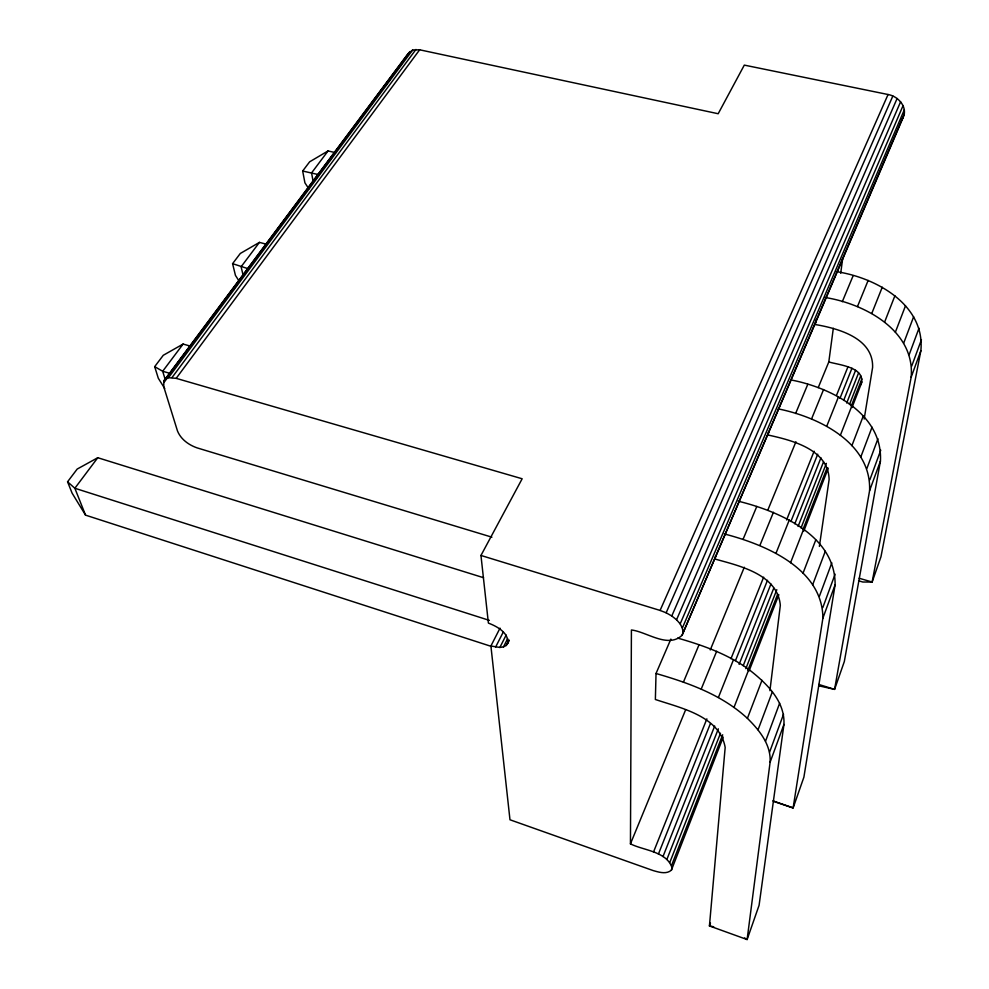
<?xml version="1.0" encoding="UTF-8"?>
<svg xmlns="http://www.w3.org/2000/svg" width="989" height="989" viewBox="0 0 989 989"><rect width="100%" height="100%" fill="white"/><g stroke="black" fill="none" stroke-linecap="round" stroke-linejoin="round"><path stroke-width="1.48" d="M773.583 801.387L793.129 807.939L803.896 777.156L835.112 584.771C835.507 535.42 778.973 511.177 738.313 501.213M500.026 628.139L490.903 646.002L509.978 819.77L653.024 870.53C658.785 872.174 666.326 874.622 671.383 870.159L672.137 867.996C666.722 851.195 643.616 850.577 630.45 843.852L631.415 629.981C646.645 631.711 667.859 648.673 682.039 635.334L903.118 117.592C908.1 107.171 898.197 96.23 888.06 94.511L744.309 65.113L718.187 113.735L419.657 49.796L412.636 50.043L407.938 53.814L163.902 380.777L163.729 386.674L177.464 430.907C180.789 439.289 188.788 444.988 197.071 447.869L491.904 537.175M818.669 685.773L834.592 689.382L869.591 490.643C871.494 442.788 818.632 416.975 778.232 408.89M670.876 639.092L656.028 673.497L655.373 699.483C680.753 708.075 719.732 715.962 725.172 747.474L709.434 925.939L747.115 939.55L759.082 905.306L783.943 724.442C785.142 700.83 766.018 682.781 748.834 669.454C727.632 654.038 702.722 645.248 677.737 638.103M818.781 684.45L834.592 689.382L844.322 661.554L880.433 461.059C882.942 413.625 830.797 387.441 790.631 379.875M858.551 580.778L862.841 582.027L872.137 582.027L911.166 377.168C915.221 330.573 864.485 303.549 824.702 297.442M859.144 578.256L872.137 582.027L880.964 556.758L920.858 350.712C925.358 304.563 875.339 277.241 835.779 271.567M715.467 556.102L715.27 559.131C739.698 565.893 777.626 574.362 780.321 605.33L769.924 690.693M768.502 432.094L768.206 435.049C791.855 440.253 828.485 449.34 829.116 479.529L819.374 546.41M815.9 320.053L815.356 324.553C838.313 328.435 873.522 338.127 872.607 367.413L864.163 419.052M490.903 646.002L499.878 647.449L503.488 646.88L506.183 645.471L507.753 643.332C508.915 632.7 496.874 626.334 488.393 623.095L480.963 555.459L522.155 478.763L176.19 378.342L168.451 377.711L165.67 378.812L163.902 380.777M656.028 673.497C688.74 682.929 721.958 694.834 747.4 718.36C759.193 729.981 771.185 744.63 770.11 762.21L747.115 939.55L744.581 937.955M818.237 387.601L828.807 361.937L833.319 328.299M840.699 273.261L842.752 257.981M724.319 533.949C765.202 544.519 822.489 568.378 822.91 618.076L793.129 807.939L772.866 800.843M682.039 635.334L904.379 113.772M860.986 384.585C866.574 367.055 838.697 365.003 828.807 361.937M710.473 923.12L709.434 925.939L713.699 926.767M770.11 762.21L783.943 724.442M822.91 618.076L835.112 584.771M869.591 490.643L880.433 461.059M911.166 377.168L920.858 350.712M769.578 752.172L783.535 714.256M822.823 607.555L835.112 574.164M869.85 479.813L880.754 450.18M911.685 366.153L921.439 339.672M765.535 741.218L779.653 703.204M819.386 596.293L831.823 562.84M866.92 468.39L877.948 438.733M909.175 354.68L919.016 328.187M758.056 729.783L772.384 691.731M812.686 584.746L825.283 551.293M860.863 456.831L872.038 427.186M903.674 343.183L913.651 316.727M747.4 718.36L761.975 680.321M802.944 573.41L815.752 539.982M851.9 445.643L863.249 416.035M895.379 332.18L905.504 305.762M671.593 865.363L722.675 734.778M747.931 670.208L777.688 594.142M802.944 529.572L827.088 467.859M851.22 406.158L861.889 378.886M733.986 707.419L748.834 669.454M790.545 562.753L803.575 529.399M840.366 435.284L851.912 405.75M884.599 322.117L894.897 295.785M671.383 870.159L723.243 737.114M749.081 670.962L778.85 594.735M803.773 531.118L828.275 468.168M852.011 407.567L861.963 381.878M669.8 862.457L720.486 733.257M745.842 668.663L776.81 589.704M801.028 527.978L826.371 463.384M849.464 404.526L860.727 375.82M666.87 859.453L718.335 728.844M743.221 665.684L773.757 588.183M798.074 526.457L823.528 461.875M846.708 403.03L858.588 372.89M662.989 856.573L714.688 726.037M739.117 664.348L770.938 584.017M794.81 523.774L820.944 457.796M843.666 400.409L855.596 370.282M658.439 854.014L710.386 723.614M735.507 660.553L767.476 580.308M790.879 521.549L817.718 454.198M839.982 398.307L851.974 368.205M653.531 851.974L706.875 718.867M730.958 658.761L763.644 577.18M786.589 519.93L814.12 451.231M836.484 395.415L847.956 366.795M718.397 697.48L733.517 659.626M775.994 553.271L789.271 520.029M826.742 426.222L838.499 396.799M871.779 313.451L882.262 287.206M701.275 688.95L716.666 651.269M759.923 545.359L773.447 512.265M811.598 418.854L823.577 389.542M857.475 306.553L868.144 280.419M630.45 843.852L685.612 709.83M710.263 649.946L744.297 567.253M767.773 510.213L795.935 441.774M683.399 682.212L699.05 644.729M743.048 539.376L756.795 506.442M795.613 413.489L807.79 384.313M842.294 301.707L853.148 275.696M683.003 631.934L682.361 628.027L904.366 109.68M682.361 628.027L680.172 623.874L903.081 105.576M680.172 623.874L676.563 619.769L900.608 101.756M676.563 619.769L671.778 615.986L897.11 98.504M671.778 615.986L666.153 612.797L892.832 96.032M480.963 555.459L660.083 610.436L888.06 94.511M503.488 646.88L507.654 638.622M506.183 645.471L508.964 639.97M507.753 643.332L509.15 640.575M499.878 647.449L506.158 635.037M495.588 647.14L503.277 632.008M176.19 378.342L419.657 49.796M901.498 119.78L903.118 117.592M172.037 377.538L415.961 49.45M165.67 378.812L409.891 51.539M164.162 382.224L166.931 378.515M233.379 289.394L237.076 284.449M261.071 252.269L262.913 249.797M275.832 232.464L277.686 229.992M301.682 197.812L303.524 195.34M316.443 178.008L318.285 175.535M329.362 160.675L333.058 155.73M357.054 123.551L358.896 121.078M371.827 103.746L373.669 101.274M384.746 86.426L390.284 78.996M398.592 67.858L402.276 62.9M168.451 377.711L412.636 50.043M483.534 577.7L97.775 457.722L74.855 488.257L85.536 515.133L491.62 646.509M190.531 346.162L183.101 344.061L162.678 371.271L165.163 379.343M266.869 244.32L259.415 242.392L241.106 266.783L243.059 274.979M335.58 152.714L328.076 150.921L311.56 172.927L313.08 181.148M85.536 515.133L72.098 493.128L67.561 481.791L77.191 469.058L97.775 457.722M164.73 388.516L158.289 378.231L154.68 366.647L163.272 355.286L183.101 344.061M238.732 280.53L235.444 275.387L232.588 263.667L240.302 253.468L259.415 242.392M308.852 188.862L304.909 182.804L302.671 171.023L309.631 161.825L328.076 150.921M302.671 171.023L319.064 174.744M247.065 268.365L232.588 263.667M170.083 373.409L162.678 371.271L154.68 366.647M489.357 620.375L74.855 488.257L67.561 481.791M660.083 610.436L666.153 612.797"/></g></svg>
